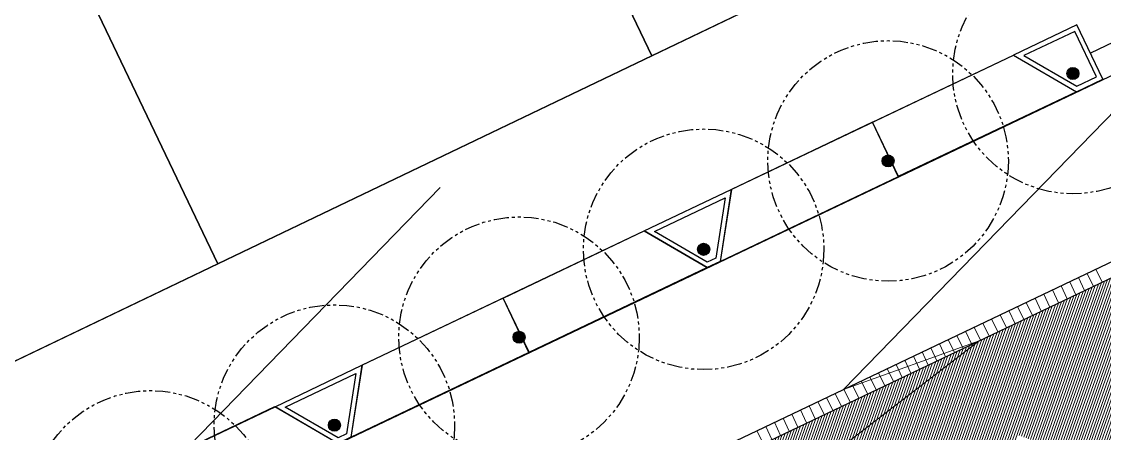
# Model space of a CAD drawing. Header units: metres. Extents: x 678805 to 1359287, y 2747329 to 5497370.
# Drawn here: x 679899.27 to 679944.28, y 2748825.35 to 2748842.45 of the extents above; entities that cross this region are included whole.
import ezdxf
from ezdxf.enums import TextEntityAlignment as Align

# ---------------------------------------------------------------- set-up
doc = ezdxf.new("R2010")
doc.units = ezdxf.units.M
doc.linetypes.add('XREF_MON_EIT SUPPORT$0$HIDDEN', pattern=[0.375, 0.25, -0.125])
doc.linetypes.add('XREF_MON_EIT SUPPORT$0$LIM ACERAS$0$PHANTOM2', pattern=[1.25, 0.625, -0.125, 0.125, -0.125, 0.125, -0.125])
for name, color, linetype in [('00_XREF_MON_HSC_PAVEMENT', 7, 'Continuous'), ('00_XREF_TWQ_URBAN CONTEXT', 7, 'Continuous'), ('XREF_MON_EIT SUPPORT$0$02-L-Material Change', 253, 'Continuous'), ('XREF_MON_EIT SUPPORT$0$02-L-Painted line', 254, 'Continuous'), ('XREF_MON_EIT SUPPORT$0$02-L-Parking', 252, 'Continuous'), ('XREF_MON_EIT SUPPORT$0$L-Límite Acera', 9, 'Continuous'), ('XREF_MON_EIT SUPPORT$0$L-Límite Parcela', 5, 'Continuous'), ('XREF_MON_EIT SUPPORT$0$SL_TREE_CANOPY_', 254, 'XREF_MON_EIT SUPPORT$0$HIDDEN'), ('XREF_MON_EIT SUPPORT$0$SL_TREE_TRUNK_', 254, 'Continuous'), ('XREF_MON_EIT SUPPORT$0$SL_Trees_out_of_scope_', 254, 'Continuous'), ('XREF_MON_GENERAL_LAYOUT$0$02-L-Plan Change', 8, 'Continuous'), ('XREF_MON_URBAN CONTEXT$0$Parcel', 7, 'Continuous'), ('XREF_MON_URBAN CONTEXT$0$XREF_MON_EIT SUPPORT', 7, 'Continuous')]:
    doc.layers.add(name, color=color, linetype=linetype)
doc.layers.add('02-L-Waterfeatures 01', color=7, linetype='Continuous', true_color=0x4da6ff)
doc.layers.add('XREF_MON_GENERAL_LAYOUT$0$02-L-Level Curves 0.25-0.75m', color=33, linetype='Continuous', lineweight=5)
doc.layers.add('XREF_MON_GENERAL_LAYOUT$0$02-L-Level Curves 1m', color=37, linetype='Continuous', lineweight=5)
doc.layers.add('XREF_MON_HSC_PAVEMENT$0$02-L-Joints-Paviment_07_Precast Concrete Blocks 60X40', color=7, linetype='Continuous', lineweight=5, true_color=0x999999)
doc.layers.add('XREF_MON_HSC_PAVEMENT$0$03-TR-Pavement_07_Precast Concrete Blocks 20X10', color=7, linetype='Continuous', lineweight=5, true_color=0x999999)
doc.styles.add('XREF_MON_GENERAL_LAYOUT$0$Standard', font='arial.ttf')

# ---------------------------------------------------------------- blocks, each defined once
blk = doc.blocks.new('XREF_MON_EIT SUPPORT$0$parking cada 2')
at = {"layer": 'XREF_MON_EIT SUPPORT$0$02-L-Parking', "color": 254}
for points in [[(679765.512, 2748757.786), (679768.129, 2748756.263), (679760.717, 2748752.736), (679759.647, 2748754.996), (679765.512, 2748757.786)], [(679753.781, 2748752.205), (679753.313, 2748749.213), (679760.725, 2748752.74), (679759.647, 2748754.996), (679753.781, 2748752.205)]]:
    blk.add_lwpolyline(points, dxfattribs=at)
blk = doc.blocks.new('XREF_MON_EIT SUPPORT$0$ALCORQUE 1')
at = {"layer": 'XREF_MON_EIT SUPPORT$0$02-L-Material Change', "color": 254, "ltscale": 7}
for points in [[(653000.384, 2717156.982), (652998.87, 2717159.598), (653002.859, 2717159.308), (653000.983, 2717156.938)], [(653000.504, 2717157.173), (652999.232, 2717159.371), (653002.468, 2717159.136), (653000.891, 2717157.145)]]:
    blk.add_lwpolyline(points, close=True, dxfattribs=at)
blk = doc.blocks.new('XREF_MON_EIT SUPPORT$0$ALCORQUE 2')
at = {"layer": 'XREF_MON_EIT SUPPORT$0$02-L-Material Change', "color": 254, "ltscale": 7}
for points in [[(653177.554, 2717293.445), (653176.419, 2717295.672), (653173.819, 2717294.347), (653176.476, 2717292.896)], [(653177.285, 2717293.532), (653176.332, 2717295.403), (653174.247, 2717294.341), (653176.48, 2717293.122)]]:
    blk.add_lwpolyline(points, close=True, dxfattribs=at)
blk = doc.blocks.new('XREF_MON_EIT SUPPORT$0$trees_outofboundaries')
at = {"layer": 'XREF_MON_EIT SUPPORT$0$SL_TREE_TRUNK_'}
h = blk.add_hatch(color=256, dxfattribs=at)
h.dxf.hatch_style = 1
edge = h.paths.add_edge_path()
edge.add_arc((0, 0), 0.25, 0, 360)
at = {"layer": 'XREF_MON_EIT SUPPORT$0$SL_TREE_CANOPY_', "linetype": 'XREF_MON_EIT SUPPORT$0$LIM ACERAS$0$PHANTOM2'}
blk.add_circle((0, 0), 5, dxfattribs=at)
at = {"layer": 'XREF_MON_EIT SUPPORT$0$SL_TREE_TRUNK_'}
blk.add_circle((0, 0), 0.25, dxfattribs=at)
blk = doc.blocks.new('XREF_MON_EIT SUPPORT')
at = {"layer": 'XREF_MON_EIT SUPPORT$0$02-L-Material Change'}
blk.add_line((679949.643, 2748843.978), (679943.694, 2748841.147), dxfattribs=at)
at = {"layer": 'XREF_MON_EIT SUPPORT$0$L-Límite Acera', "color": 254}
for p, q in [((679928.762, 2748835.478), (679940.501, 2748841.064)), ((679913.411, 2748828.174), (679925.15, 2748833.759)), ((679898.06, 2748820.871), (679909.8, 2748826.455))]:
    blk.add_line(p, q, dxfattribs=at)
at = {"layer": 'XREF_MON_EIT SUPPORT$0$L-Límite Acera'}
blk.add_lwpolyline([(679733.617, 2748750.361, 0.399635), (679746.717, 2748746.074), (679972.841, 2748853.679)], format="xyb", dxfattribs=at)
at = {"layer": 'XREF_MON_EIT SUPPORT$0$L-Límite Parcela'}
blk.add_lwpolyline([(680036.391, 2748894.173), (679742.384, 2748753.333)], dxfattribs=at)
at = {"layer": 'XREF_MON_EIT SUPPORT$0$02-L-Material Change', "color": 254}
for name, p, rotation in [('XREF_MON_EIT SUPPORT$0$ALCORQUE 2', (-47475.494, 50472.932), 358.4291868369503), ('XREF_MON_EIT SUPPORT$0$ALCORQUE 1', (1455042.447, 63958.16), 29.61659386372204), ('XREF_MON_EIT SUPPORT$0$ALCORQUE 1', (1455027.097, 63950.856), 29.61659386372204)]:
    blk.add_blockref(name, p, dxfattribs=dict(at, rotation=rotation))
at = {"layer": 'XREF_MON_EIT SUPPORT$0$02-L-Painted line'}
for p in [(174.989, 83.278), (159.638, 75.973), (144.287, 68.67)]:
    blk.add_blockref('XREF_MON_EIT SUPPORT$0$parking cada 2', p, dxfattribs=at)
at = {"layer": 'XREF_MON_EIT SUPPORT$0$SL_Trees_out_of_scope_'}
for p in [(679942.97, 2748840.298), (679935.285, 2748836.665), (679927.619, 2748832.993), (679919.944, 2748829.34), (679912.268, 2748825.688), (679904.625, 2748822.124)]:
    blk.add_blockref('XREF_MON_EIT SUPPORT$0$trees_outofboundaries', p, dxfattribs=at)
blk = doc.blocks.new('XREF_MON_URBAN CONTEXT')
at = {"layer": 'XREF_MON_URBAN CONTEXT$0$Parcel'}
for points in [[(679943.499, 2748849.674), (679925.462, 2748841.034), (679913.365, 2748866.286), (679931.403, 2748874.926), (679943.499, 2748849.674)], [(679925.462, 2748841.034), (679907.425, 2748832.393), (679895.328, 2748857.645), (679913.365, 2748866.286), (679925.462, 2748841.034)], [(679907.425, 2748832.393), (679889.387, 2748823.753), (679877.291, 2748849.005), (679895.328, 2748857.645), (679907.425, 2748832.393)]]:
    blk.add_lwpolyline(points, close=True, dxfattribs=at)
at = {"layer": 'XREF_MON_URBAN CONTEXT$0$XREF_MON_EIT SUPPORT'}
blk.add_blockref('XREF_MON_EIT SUPPORT', (0, 0), dxfattribs=at)
blk = doc.blocks.new('XREF_MON_HSC_PAVEMENT')
at = {"layer": 'XREF_MON_HSC_PAVEMENT$0$03-TR-Pavement_07_Precast Concrete Blocks 20X10'}
h = blk.add_hatch(dxfattribs=at)
h.set_pattern_fill('ANSI31', color=256, scale=0.0315, angle=25.5)
h.set_pattern_definition([(70.5, (0, 0), (-0.094275932128, 0.033384858509), [])])
edge = h.paths.add_edge_path()
edge.add_line((679846.747, 2748785.254), (679848.542, 2748781.477))
edge.add_line((679848.542, 2748781.477), (679851.428, 2748780.438))
edge.add_line((679851.428, 2748780.438), (679855.273, 2748782.267))
edge.add_line((679855.273, 2748782.267), (679856.277, 2748785.094))
edge.add_line((679856.277, 2748785.094), (679859.104, 2748784.09))
edge.add_line((679859.104, 2748784.09), (679862.949, 2748785.92))
edge.add_line((679862.949, 2748785.92), (679863.953, 2748788.747))
edge.add_line((679863.953, 2748788.747), (679866.78, 2748787.743))
edge.add_line((679866.78, 2748787.743), (679870.625, 2748789.573))
edge.add_line((679870.625, 2748789.573), (679871.629, 2748792.4))
edge.add_line((679871.629, 2748792.4), (679874.456, 2748791.396))
edge.add_line((679874.456, 2748791.396), (679878.294, 2748793.222))
edge.add_line((679878.294, 2748793.222), (679879.304, 2748796.052))
edge.add_line((679879.304, 2748796.052), (679882.132, 2748795.049))
edge.add_line((679882.132, 2748795.049), (679885.976, 2748796.878))
edge.add_line((679885.976, 2748796.878), (679886.946, 2748799.611))
edge.add_line((679886.946, 2748799.611), (679886.98, 2748799.704))
edge.add_line((679886.98, 2748799.704), (679889.807, 2748798.7))
edge.add_line((679889.807, 2748798.7), (679893.651, 2748800.53))
edge.add_line((679893.651, 2748800.53), (679894.655, 2748803.357))
edge.add_line((679894.655, 2748803.357), (679897.482, 2748802.353))
edge.add_line((679897.482, 2748802.353), (679901.327, 2748804.183))
edge.add_line((679901.327, 2748804.183), (679902.33, 2748807.009))
edge.add_line((679902.33, 2748807.009), (679905.158, 2748806.006))
edge.add_line((679905.158, 2748806.006), (679909.001, 2748807.835))
edge.add_line((679909.001, 2748807.835), (679909.972, 2748810.567))
edge.add_line((679909.972, 2748810.567), (679912.832, 2748809.658))
edge.add_line((679912.832, 2748809.658), (679916.677, 2748811.487))
edge.add_line((679916.677, 2748811.487), (679917.681, 2748814.314))
edge.add_line((679917.681, 2748814.314), (679920.508, 2748813.31))
edge.add_line((679920.508, 2748813.31), (679924.352, 2748815.139))
edge.add_line((679924.352, 2748815.139), (679925.356, 2748817.966))
edge.add_line((679925.356, 2748817.966), (679928.18, 2748816.961))
edge.add_line((679928.18, 2748816.961), (679932.025, 2748818.791))
edge.add_line((679932.025, 2748818.791), (679933.03, 2748821.618))
edge.add_line((679933.03, 2748821.618), (679935.857, 2748820.614))
edge.add_line((679935.857, 2748820.614), (679939.701, 2748822.444))
edge.add_line((679939.701, 2748822.444), (679940.705, 2748825.27))
edge.add_line((679940.705, 2748825.27), (679943.555, 2748824.267))
edge.add_line((679943.555, 2748824.267), (679947.475, 2748826.144))
edge.add_line((679947.475, 2748826.144), (679948.507, 2748829.047))
edge.add_line((679948.507, 2748829.047), (679946.708, 2748832.826))
edge.add_line((679946.708, 2748832.826), (679846.744, 2748785.257))
at = {"layer": 'XREF_MON_HSC_PAVEMENT$0$02-L-Joints-Paviment_07_Precast Concrete Blocks 60X40'}
blk.add_line((679946.708, 2748832.826), (679903.997, 2748812.502), dxfattribs=at)
for points in [[(679944.18, 2748831.623), (679943.922, 2748832.165)], [(679943.457, 2748831.279), (679943.2, 2748831.821)], [(679943.819, 2748831.451), (679943.561, 2748831.993)], [(679942.374, 2748830.764), (679942.116, 2748831.306)], [(679942.735, 2748830.936), (679942.477, 2748831.477)], [(679943.096, 2748831.108), (679942.838, 2748831.649)], [(679941.651, 2748830.42), (679941.394, 2748830.962)], [(679942.013, 2748830.592), (679941.755, 2748831.134)], [(679940.568, 2748829.904), (679940.31, 2748830.446)], [(679940.929, 2748830.076), (679940.671, 2748830.618)], [(679941.29, 2748830.248), (679941.032, 2748830.79)], [(679939.484, 2748829.389), (679939.226, 2748829.931)], [(679939.845, 2748829.561), (679939.588, 2748830.102)], [(679940.207, 2748829.733), (679939.949, 2748830.274)], [(679938.762, 2748829.045), (679938.504, 2748829.587)], [(679939.123, 2748829.217), (679938.865, 2748829.759)], [(679937.678, 2748828.529), (679937.42, 2748829.071)], [(679938.04, 2748828.701), (679937.782, 2748829.243)], [(679938.401, 2748828.873), (679938.143, 2748829.415)], [(679936.956, 2748828.186), (679936.698, 2748828.727)], [(679937.317, 2748828.357), (679937.059, 2748828.899)], [(679935.872, 2748827.67), (679935.615, 2748828.212)], [(679936.234, 2748827.842), (679935.976, 2748828.384)], [(679936.595, 2748828.014), (679936.337, 2748828.556)], [(679934.789, 2748827.154), (679934.531, 2748827.696)], [(679935.15, 2748827.326), (679934.892, 2748827.868)], [(679935.511, 2748827.498), (679935.253, 2748828.04)], [(679934.066, 2748826.811), (679933.809, 2748827.352)], [(679934.428, 2748826.982), (679934.17, 2748827.524)], [(679932.983, 2748826.295), (679932.725, 2748826.837)], [(679933.344, 2748826.467), (679933.086, 2748827.009)], [(679933.705, 2748826.639), (679933.447, 2748827.18)], [(679931.899, 2748825.779), (679931.641, 2748826.321)], [(679932.26, 2748825.951), (679932.003, 2748826.493)], [(679932.622, 2748826.123), (679932.364, 2748826.665)], [(679931.177, 2748825.436), (679930.919, 2748825.977)], [(679931.538, 2748825.607), (679931.28, 2748826.149)], [(679930.093, 2748824.92), (679929.836, 2748825.462)], [(679930.455, 2748825.092), (679930.197, 2748825.634)], [(679930.816, 2748825.264), (679930.558, 2748825.805)]]:
    blk.add_lwpolyline(points, dxfattribs=at)
blk = doc.blocks.new('XREF_MON_GENERAL_LAYOUT')
at = {"layer": 'XREF_MON_GENERAL_LAYOUT$0$02-L-Level Curves 0.25-0.75m', "ltscale": 0.3}
blk.add_line((679916.66, 2748835.561), (679887.022, 2748805.088), dxfattribs=at)
at = {"layer": 'XREF_MON_GENERAL_LAYOUT$0$02-L-Level Curves 1m', "ltscale": 0.3}
for p in [(679963.073, 2748857.647), (679939.075, 2748829.194)]:
    blk.add_line(p, (679933.435, 2748827.174), dxfattribs=at)
blk.add_lwpolyline([(679939.075, 2748829.194), (679744.851, 2748679.546), (679744.522, 2748671.488), (679748.745, 2748667.739), (679752.271, 2748657.062), (679759.213, 2748645.902), (679756.556, 2748644.084), (679763.632, 2748622.664), (679762.683, 2748622.351), (679756.744, 2748640.328), (679748.476, 2748632.968), (679749.839, 2748630.778), (679744.803, 2748627.333)], dxfattribs=at)
at = {"layer": 'XREF_MON_GENERAL_LAYOUT$0$02-L-Plan Change'}
for p, q in [((679846.847, 2748785.97, 0), (679946.089, 2748833.196, 0)), ((679847.105, 2748785.429, 0), (679946.347, 2748832.654, 0))]:
    blk.add_line(p, q, dxfattribs=at)
at = {"style": 'XREF_MON_GENERAL_LAYOUT$0$Standard'}
for tag, rotation, p in [('604,00', 330.2643, (679905.77, 2748776.558)), ('603,00', 330.2643, (679901.861, 2748753.477)), ('600,00', 133.826, (679944.597, 2748745.153)), ('602,00', 330.2643, (679883.319, 2748738.727)), ('601,00', 117.8906, (679920.972, 2748732.87)), ('601,00', 330.2643, (679864.777, 2748723.976)), ('600,00', 40.8833, (679777.405, 2748705.444, 1.17)), ('602,00', 330.2643, (679941.275, 2748705.483)), ('601,00', 40.8833, (679701.798, 2748703.889, 1.17)), ('598,00', 62.091, (679810.267, 2748702.619)), ('600,00', 330.2643, (679877.781, 2748691.131)), ('600,00', 19.5511, (679920.444, 2748685.496)), ('601,00', 330.2643, (679934.813, 2748683.804)), ('599,00', 330.2643, (679854.567, 2748679.061)), ('600,00', 88.3928, (679743.913, 2748675.572)), ('599,00', 20.6086, (679924.26, 2748675.216)), ('601,00', 88.3928, (679728.035, 2748671.318, -2)), ('602,00', 88.3928, (679711.826, 2748665.966, -1)), ('603,00', 88.3928, (679695.615, 2748660.611)), ('599,00', 40.8833, (679788.807, 2748655.829, 1.17)), ('601,00', 40.8833, (679627.612, 2748644.603, 1.17)), ('603,00', 41.7058, (679702.499, 2748628.484, 1.17)), ('600,00', 40.8833, (679645.925, 2748597.926, 1.17)), ('599,00', 34.2277, (679673.574, 2748555.136, 5.34))]:
    blk.add_attdef(tag, text='', height=1, rotation=rotation, dxfattribs=at).set_placement(p, align=Align.MIDDLE)
at = {"ltscale": 0.3, "style": 'XREF_MON_GENERAL_LAYOUT$0$Standard'}
for tag, rotation, p in [('603,50', 330.2643, (679911.501, 2748760.57)), ('602,50', 330.2643, (679892.865, 2748745.846)), ('600,50', 133.826, (679933.048, 2748738.729)), ('601,50', 330.2643, (679873.581, 2748731.671)), ('601,50', 101.2857, (679909.522, 2748726.945)), ('602,50', 330.2643, (679948.625, 2748713.86)), ('600,50', 39.606, (679743.243, 2748706.971)), ('600,50', 330.2643, (679880.266, 2748702.726)), ('600,50', 17.3537, (679917.615, 2748690.554)), ('599,50', 330.2643, (679867.197, 2748684.716)), ('599,50', 18.8944, (679921.71, 2748680.578)), ('599,50', 39.606, (679778.991, 2748677.241)), ('600,50', 88.3928, (679735.925, 2748673.586)), ('601,50', 88.3928, (679719.906, 2748668.581)), ('602,50', 88.3928, (679703.474, 2748663.452)), ('598,50', 330.2643, (679861.765, 2748662.397)), ('601,50', 39.606, (679610.513, 2748662.061)), ('600,00', 41.7058, (679752.308, 2748637.685)), ('601,00', 41.7058, (679736.044, 2748634.538)), ('599,00', 35.0835, (679763.043, 2748634.415, 1.17)), ('602,00', 41.7058, (679720.174, 2748633.096, 1.17)), ('600,00', 35.0835, (679747.063, 2748629.903, 1.17)), ('601,00', 35.0835, (679731.246, 2748625.239, 1.17)), ('600,50', 39.606, (679636.92, 2748621.339)), ('602,00', 35.0835, (679715.4, 2748620.639, 1.17)), ('599,50', 28.7604, (679659.482, 2748574.323))]:
    blk.add_attdef(tag, text='', height=1, rotation=rotation, dxfattribs=at).set_placement(p, align=Align.MIDDLE)

msp = doc.modelspace()

# ---------------------------------------------------------------- block references
at = {"layer": '00_XREF_MON_HSC_PAVEMENT'}
msp.add_blockref('XREF_MON_HSC_PAVEMENT', (0, 0), dxfattribs=at)
at = {"layer": '00_XREF_TWQ_URBAN CONTEXT'}
msp.add_blockref('XREF_MON_URBAN CONTEXT', (0, 0), dxfattribs=at)
at = {"layer": '02-L-Waterfeatures 01', "color": 18, "true_color": 0x000000}
msp.add_blockref('XREF_MON_GENERAL_LAYOUT', (0, 0), dxfattribs=at)

doc.saveas('drawing.dxf')
